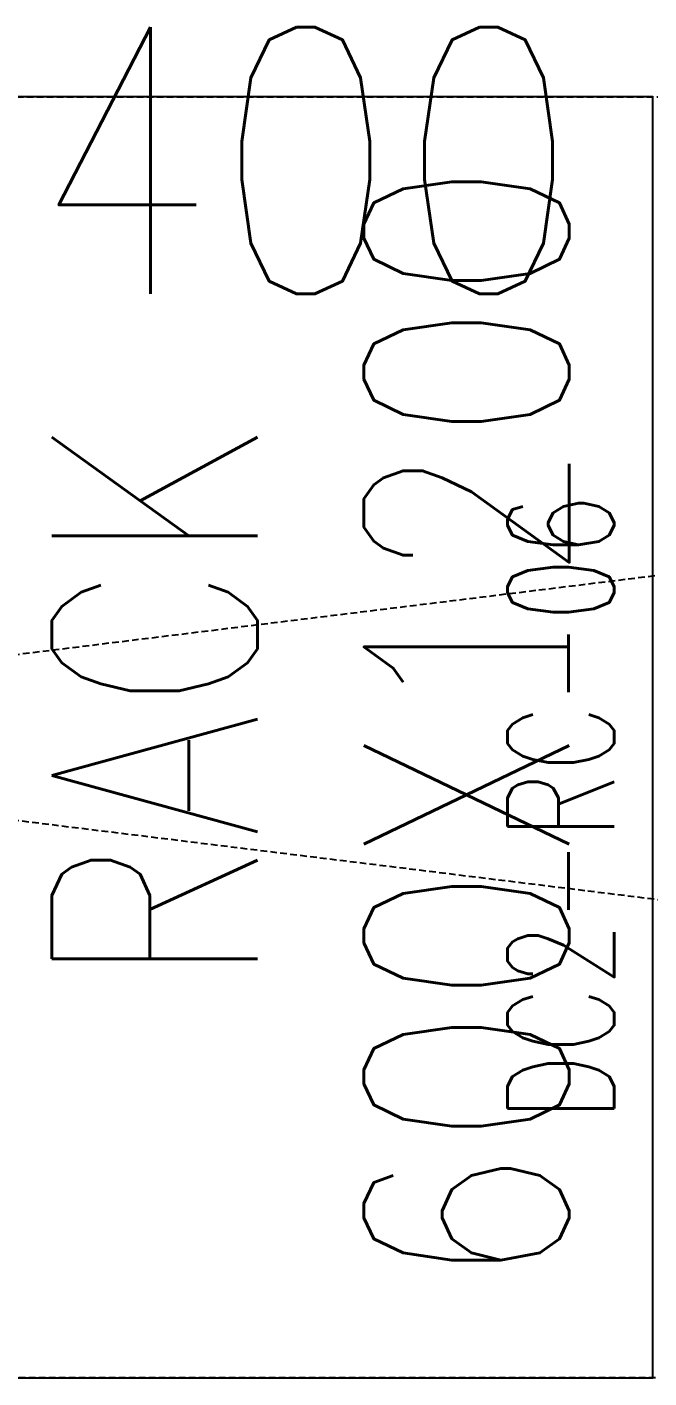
# Model space of a CAD drawing. Extents: x 225000 to 2157367, y 208400 to 840900.
# Drawn here: x 505979 to 506562, y 406402 to 407668 of the extents above; entities that cross this region are included whole.
import ezdxf
from ezdxf.enums import TextEntityAlignment as Align

# ---------------------------------------------------------------- set-up
doc = ezdxf.new("R2010")
doc.units = 0
doc.header["$LTSCALE"] = 10
doc.linetypes.add('XFDP20-DC-PH1$0$HIDDEN2', pattern=[0.1875, 0.125, -0.0625])
doc.linetypes.add('XFM2D20-DC$0$HIDDEN', pattern=[0.3, 0.2, -0.1])
for name, color, linetype in [('XFDP20-DC-PH1$0$A-EQ (PH1)', 15, 'XFDP20-DC-PH1$0$HIDDEN2'), ('XFM2D20-DC$0$M-DUCT-TEXT', 4, 'Continuous'), ('XFM2Q20-DC$0$M-EQ-TEXT', 3, 'Continuous'), ('XFM2Q20-DC$0$RACK-DC1-600X1200', 6, 'Continuous')]:
    doc.layers.add(name, color=color, linetype=linetype)
doc.styles.add('XFM2D20-DC$0$aa-txt', font='simplex.shx', dxfattribs={"width": 0.8, "bigfont": 'CHINA.shx'})
doc.styles.add('XFM2Q20-DC$0$XFL10-HVAC-EQ-L194205$0$M-TXT', font='simplex.shx', dxfattribs={"width": 0.8, "bigfont": 'chineset.shx'})
doc.styles.add('XFM2Q20-DC$0$XOL30-HVAC-EQ-L194205$0$Standard', font='txt.shx', dxfattribs={"width": 0.8, "bigfont": 'chineset.shx'})

# ---------------------------------------------------------------- blocks, each defined once
blk = doc.blocks.new('XFDP20-DC-PH1')
at = {"layer": 'XFDP20-DC-PH1$0$A-EQ (PH1)', "ltscale": 5}
for p, q in [((510205.6, 207602.3, 0), (500475.6, 206402.3, 0)), ((500475.6, 207602.3, 0), (510205.6, 206402.3, 0))]:
    blk.add_line(p, q, dxfattribs=at)
at = {"layer": 'XFDP20-DC-PH1$0$A-EQ (PH1)', "ltscale": 5, "elevation": 0}
blk.add_lwpolyline([(510205.6, 206402.3), (500475.6, 206402.3), (500475.6, 207602.3), (510205.6, 207602.3)], close=True, dxfattribs=at)
blk = doc.blocks.new('XFM2Q20-DC')
at = {"layer": 'XFM2Q20-DC$0$RACK-DC1-600X1200', "elevation": 0}
blk.add_lwpolyline([(506565.6, 207602.3), (505955.6, 207602.3), (505955.6, 206402.3), (506565.6, 206402.3)], close=True, dxfattribs=at)
at = {"color": 53, "style": 'XFM2Q20-DC$0$XOL30-HVAC-EQ-L194205$0$Standard', "width": 0.8}
for s, p in [('600X1200', (506487.4, 206486.4, 0)), ('RACK', (506195, 206768.6, 0))]:
    blk.add_text(s, height=192.55, rotation=90, dxfattribs=at).set_placement(p)
at = {"layer": 'XFM2Q20-DC$0$M-EQ-TEXT', "style": 'XFM2Q20-DC$0$XFL10-HVAC-EQ-L194205$0$M-TXT', "width": 0.7}
blk.add_text('DC2-RC-06', height=100, rotation=90, dxfattribs=at).set_placement((506479.5, 206936.8), align=Align.MIDDLE_CENTER)
blk = doc.blocks.new('XFM2D20-DC')
at = {"layer": 'XFM2D20-DC$0$M-DUCT-TEXT', "color": 252, "linetype": 'XFM2D20-DC$0$HIDDEN', "style": 'XFM2D20-DC$0$aa-txt', "width": 0.8}
blk.add_text('RA 800x400', height=250, dxfattribs=at).set_placement((504851.8, 207417.8))

msp = doc.modelspace()

# ---------------------------------------------------------------- block references
for name in ['XFM2D20-DC', 'XFDP20-DC-PH1', 'XFM2Q20-DC']:
    msp.add_blockref(name, (0, 200000))

doc.saveas('drawing.dxf')
